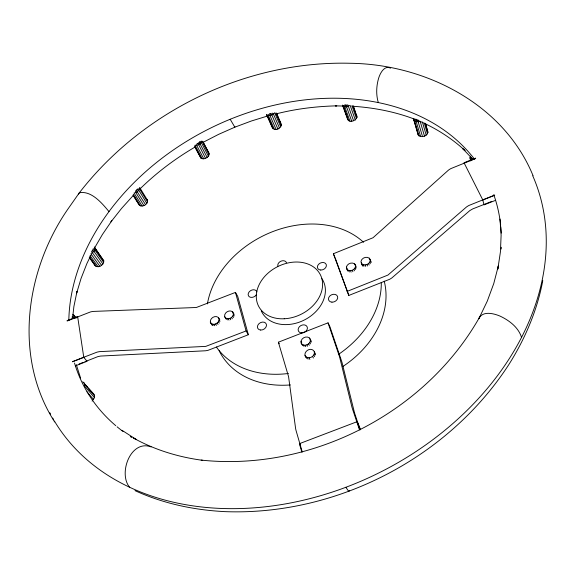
<?xml version="1.0" encoding="UTF-8"?>
<svg xmlns="http://www.w3.org/2000/svg" width="575" height="575" viewBox="0 0 575 575"><rect width="100%" height="100%" fill="white"/><g stroke="black" fill="none" stroke-linecap="round" stroke-linejoin="round"><path stroke-width="0.86" d="M133.026 195.119L139.366 205.253C142.564 207.568 147.926 204.412 147.646 200.524L147.02 199.396M92.122 401.098L94.465 397.677L94.595 395.866L93.955 394.357L82.735 381.728M89.262 257.471L95.285 265.822L96.471 266.592C99.885 267.418 103.982 264.565 103.816 260.928L94.322 247.106L103.816 260.928M84.043 382.713L84.676 384.237L84.539 386.062L94.465 397.677M74.506 318.334L74.649 316.674L74.06 315.308L72.824 314.446M72.392 318.449L72.148 316.789L74.06 315.308L76.188 318.004M234.888 126.629L234.83 127.183L218.608 134.356L203.607 142.061M72.558 318.478L73.88 306.597L77.014 291.374L76.482 293.688L81.046 278.465L86.933 263.472L91.066 254.984M353.632 120.851L347.839 104.923L346.804 105.189L346.553 106.828L351.763 121.318L355.293 119.895L357.053 117.192L353.474 106.152M277.905 129.044L271.263 113.584L270.264 113.843L269.941 115.453L276.108 129.504L277.905 129.044L280.744 126.852L281.276 124.135L276.546 113.174M542.786 280.586C537.266 310.062 525.421 338.007 509.587 363.386L508.393 365.262C447.537 458.555 335.627 516.005 224.394 511.613L222.216 511.477C192.194 509.702 162.387 503.183 134.988 490.626M470.508 156.134L469.998 157.73L470.724 160.914M417.63 132.573L413.475 118.587L418.111 134.802L419.074 135.916C422.223 137.748 427.124 136.038 427.944 132.358L425.565 123.517M361.136 262.847L361.977 264.033C364.859 266.132 369.545 264.27 370.243 260.784L370.07 259.332L369.215 258.153C366.34 256.076 361.682 257.931 360.971 261.402L362.027 265.039M346.545 268.582L347.372 269.776C350.24 271.896 354.904 269.998 355.616 266.534L355.458 265.082L354.624 263.896C351.749 261.798 347.12 263.688 346.394 267.131L347.163 270.034M305.037 355.364L305.85 356.701C309.178 359.627 315.352 356.155 314.309 351.771L313.483 350.441C309.156 346.682 301.846 353.323 306.295 357.743M301.106 342.894L301.911 344.202C305.203 347.056 311.298 343.649 310.292 339.322L309.479 338.014C306.188 335.196 300.136 338.574 301.106 342.894L302.637 345.568M232.767 316.106L233.4 314.575L232.674 311.873C229.533 309.249 223.955 312.52 224.624 316.53L225.314 317.759C227.628 319.729 231.193 318.399 232.767 316.106L233.572 317.465M211.011 323.38C214.144 326.054 219.722 322.719 219.061 318.715L218.378 317.493C215.244 314.848 209.71 318.155 210.335 322.151L212.276 325.4M195.069 147.279L200.934 158.132C204.096 160.238 209.494 157.363 209.092 153.468L202.81 141.378M200.675 141.357L202.026 141.213C201.056 144.009 197.879 145.705 195.004 145.216L202.177 158.765M203.802 158.865L196.65 145.31L197.053 143.678L198.936 142.909L199.999 141.428M143.93 205.642L135.822 192.589L135.499 191.08L137.54 189.024L139.553 188.837L147.588 201.926M101.588 265.377L91.569 251.634L92.762 250.01L94.796 249.859L103.716 262.437M521.525 337.309C518.334 327.283 509.213 320.397 500.027 316.092C493.594 313.375 482.454 310.565 478.831 318.715L487.269 301.163L493.767 283.54L498.317 266.009L497.828 269.086L500.415 251.951L501.113 235.218L499.977 219.039M94.516 248.048L102.4 234.521L111.837 220.714L110.968 221.864L121.555 208.438L133.12 195.622M479.974 316.502C425.823 412.958 311.089 471.773 201.178 460.101M78.581 194.041L79.35 192.783C142.959 110.795 246.531 60.483 350.477 63.279C425.313 64.278 503.736 103.982 533.075 175.742M349.363 490.662L349.018 491.201L348.306 490.813L345.863 487.291M346.804 105.189L345.812 105.146L344.748 106.756L349.988 121.239L351.763 121.318M268.963 114.332L268.23 115.381L274.419 129.418L276.108 129.504M139.969 188.938C156.508 172.716 175.181 158.643 195.184 146.97M472.01 159.987L473.225 159.002L472.621 158.341L470.307 159.261M92.827 249.176L94.911 248.335L93.998 251.433L90.9 253.805L99.885 266.354M415.172 119.406L413.713 119.995L414.69 121.117L419.074 135.916M72.472 317.544L74.649 316.674M67.081 320.649L77.618 316.458L83.778 357.348L87.033 361.294L75.39 365.887M475.69 158.111L464.025 162.747L482.806 199.971L484.021 204.887L495.621 200.316M67.146 321.03L90.491 311.93A15.144 9.667 -9.2 0 1 93.215 311.42L196.334 307.496L235.455 292.409L237.676 296.269L248.335 334.736L208.243 350.247A15.194 9.38 -13.9 0 1 205.57 350.772L100.546 356.062L97.793 356.651L84.892 361.718M475.532 158.585L450.829 168.612A15.575 10.221 -26.7 0 0 448.45 170.143L373.031 237.734L333.371 253.748L348.817 295.435L389.634 279.292A15.403 9.638 -21.6 0 0 391.927 277.869L469.854 210.565L472.779 208.89L491.718 201.423M72.601 361.589L96.974 352.159A15.604 9.538 -9.7 0 1 99.777 351.62L205.778 346.38L246.1 330.948L248.335 334.736M494.737 195.09L468.912 205.469A16.064 10.098 -26.1 0 0 466.44 207.022L387.96 275.058L347.056 291.424M72.479 361.804L83.778 357.348M482.806 199.971L494.464 195.371M79.077 364.011L83.231 362.379M302.256 451.95L296.067 430.596A17.408 2.041 69.4 0 1 295.615 428.569L288.571 376.661L278.379 342.204L328.045 322.848L329.928 326.758L341.55 360.963A15.935 0.949 68.8 0 1 342.06 362.652L354.523 412.893L359.864 428.936M301.839 452.079L299.395 443.684L357.154 421.669L360.36 429.094M267.418 116.064L251.404 120.987L234.83 127.183L230.18 119.262M275.935 113.943C295.787 108.833 316.257 106.368 336.734 105.843L335.318 105.872L343.253 106.03M471.629 157.579L469.998 157.73L470.623 160.217M269.33 113.8L270.264 113.843M352.072 106.21C373.089 107.547 394.004 111.442 413.756 118.867M202.723 460.331C178.487 457.125 154.747 449.916 133.35 437.985L136.218 439.451L122.073 430.344M199.626 142.212L201.343 142.636L208.43 156.228M137.13 189.836L138.805 190.311L146.862 203.392M92.316 250.873L93.998 251.433L102.932 264.004M345.812 105.146L345.022 104.815L343.311 106.145L348.558 120.628L349.988 121.239M413.267 118.507C432.285 126.011 450.045 136.706 465.053 150.643L462.782 148.702L473.074 159.541M266.484 114.511L272.349 127.765L274.419 129.418M151.103 446.912C130.733 439.192 117.925 473.541 129.677 487.327M390.605 68.109C384.344 64.917 380.061 73.406 378.609 78.293C376.316 86.142 375.957 94.674 378.3 102.551M93.955 394.357L88.802 388.851M272.169 113.067L273.412 114.037L279.536 128.11M198.936 142.909L200.078 143.915L207.194 157.493M136.419 190.555L145.576 204.7M426.715 129.842L427.692 130.956M415.905 119.111L416.444 119.722L414.69 121.117L418.183 121.85L420.174 121.347L424.494 136.182M86.969 391.783L93.603 399.517M85.495 384.97L87.702 387.557M84.676 384.237L94.595 395.866M356.026 114.799L356.888 115.848M348.558 120.628L347.702 119.564L342.448 105.088L344.748 106.756L346.553 106.828L350.125 105.376L355.293 119.895M74.427 316.466L75.713 318.018M108.998 211.622C102.077 203.248 91.332 190.375 79.35 192.783L67.562 209.58C25.444 270.782 13.218 357.219 54.647 421.942M89.448 256.853L96.471 266.592M89.686 257.629L95.285 265.822M90.081 255.638L98.088 266.778M95.601 249.845L96.586 251.246M98.569 254.042L100.057 256.141M209.092 153.468L203.306 142.578M210.335 322.151L211.183 323.495M133.314 195.428L138.748 204.118M213.864 324.386L214.705 325.73M212.247 324.163L213.095 325.515M142.162 206.08L134.04 193.035C136.792 192.654 139.847 190.476 139.617 187.421L147.646 200.524M215.603 323.998L216.444 325.342M133.328 194.357L140.559 205.943M217.213 323.071L218.047 324.415M218.435 321.734L219.262 323.085M218.378 317.493L219.894 320.067M219.082 320.21L219.916 321.562M299.395 443.684L300.603 445.668M226.564 318.536L227.384 319.894M224.624 316.53L226.133 319.118M228.189 318.751L229.008 320.11M229.943 318.363L230.755 319.722M231.545 317.436L232.357 318.794M233.4 314.575L234.212 315.941M232.674 311.873L234.176 314.453M278.379 342.204L279.22 343.721M307.251 357.564L308.092 359.152M194.544 146.093L200.934 158.132M305.85 356.701L306.691 358.29M309.027 357.815L309.86 359.404M205.562 158.42L198.03 143.427M303.298 345.043L304.017 346.409M301.005 341.313L301.724 342.686M305.052 345.287L305.771 346.653M306.906 344.892L307.618 346.258M312.584 356.435L313.411 358.024M308.574 343.915L309.285 345.287M313.821 355.019L314.647 356.608M202.026 141.213L209.099 154.812M314.432 353.373L315.251 354.969M309.803 342.513L310.514 343.886M314.309 351.771L315.546 354.164M310.292 339.322L311.355 341.385M309.479 338.014L310.184 339.394M310.407 340.896L311.118 342.276M268.482 117.868L269.517 120.211M270.897 123.33L271.587 124.89M273.103 128.807L266.901 114.777C269.481 116.344 272.902 115 274.642 112.765L280.744 126.852M333.371 253.748L334.794 257.003M276.453 113.699L280.514 123.1M275.942 112.93L281.355 125.458M346.394 267.131L347.02 268.582M347.372 269.776L347.99 271.22M348.752 270.516L349.37 271.968M350.484 270.696L351.095 272.147M352.288 270.286L352.899 271.738M353.898 269.352L354.509 270.803M355.07 268.029L355.673 269.488M355.458 265.082L356.062 266.541M354.624 263.896L355.228 265.355M355.616 266.534L356.22 267.986M361.977 264.033L362.875 266.225M363.378 264.766L363.968 266.232M365.118 264.946L365.707 266.405M366.929 264.536L367.518 265.995M368.546 263.594L369.128 265.061M369.703 262.279L370.293 263.745M370.07 259.332L371.234 262.272M369.215 258.153L369.797 259.627M370.243 260.784L370.825 262.25M335.146 257.823L348.817 295.435M343.174 106.159L347.552 118.227M351.922 105.692L356.493 118.608M353.064 105.879L357.053 117.192M328.045 322.848L339.595 356.931L351.914 407.035A17.487 1.128 69 0 0 352.511 409.019L359.44 429.683M357.154 421.669L359.957 429.971M76.295 364.622L80.572 378.034M420.627 136.57L416.257 121.763L417.306 120.082L418.363 120.125L418.183 121.85L422.532 136.663M422.395 121.993L426.212 135.19M425.342 123.273L427.944 132.358M424.336 123.115L427.419 133.846M235.455 292.409L246.1 330.948M417.874 133.393L418.111 134.802M493.753 194.666A226.607 170.947 -26.9 0 1 500.652 225.069M500.832 226.845A226.607 170.947 -26.9 0 1 501.292 233.112M501.335 247.264A226.607 170.947 -26.9 0 1 501.249 249.025M131.783 437.525A226.607 170.947 -26.9 0 1 130.302 436.562M123.151 431.566A226.607 170.947 -26.9 0 1 117.07 426.787M115.769 425.687A226.607 170.947 -26.9 0 1 74.498 363.012M68.82 320.548A226.607 170.947 -26.9 0 1 232.702 118.249A226.607 170.947 -26.9 0 1 474.504 159.189M532.759 175.849A269.05 203.658 -26.9 0 1 382.591 471.026A269.05 203.658 -26.9 0 1 54.424 421.037M53.547 419.549A269.05 203.658 -26.9 0 1 52.684 418.054M50.622 414.28A269.05 203.658 -26.9 0 1 49.824 412.757M321.899 278.638A34.407 26.493 -26.9 0 1 305.152 319.585A34.407 26.493 -26.9 0 1 261.258 310.816M384.222 281.168A90.009 70.049 -26.9 0 1 342.714 366.584M290.447 384.927A90.009 70.049 -26.9 0 1 219.118 350.664M381.283 282.483A91.296 70.373 -26.9 0 1 338.661 354.265M288.427 373.484A91.296 70.373 -26.9 0 1 216.38 346.991M207.41 303.902A91.296 70.373 -26.9 0 1 272.147 231.847A91.296 70.373 -26.9 0 1 363.529 242.276M277.897 266.124A4.614 3.464 -26.6 0 1 281.125 261.122A4.614 3.464 -26.6 0 1 286.458 262.746M256.321 294.803A4.665 3.529 -29 0 1 249.334 296.779A4.665 3.529 -29 0 1 250.484 290.72A4.665 3.529 -29 0 1 256.874 291.877M284.208 318.773A34.658 26.551 -26.9 0 0 320.419 274.864A34.658 26.551 -26.9 0 0 263.709 277.61A34.658 26.551 -26.9 0 0 284.208 318.773M320.749 270.042A4.686 3.572 -24.6 0 0 326.248 264.536A4.686 3.572 -24.6 0 0 318.679 264.205A4.686 3.572 -24.6 0 0 320.749 270.042M260.662 330.043A4.78 3.709 -29.6 0 0 266.376 324.314A4.78 3.709 -29.6 0 0 258.836 323.811A4.78 3.709 -29.6 0 0 260.662 330.043M301.544 332.954A4.852 3.831 -27.3 0 0 307.273 327.132A4.852 3.831 -27.3 0 0 299.489 326.607A4.852 3.831 -27.3 0 0 301.544 332.954M331.947 302.162A4.808 3.752 -24.6 0 0 337.561 296.456A4.808 3.752 -24.6 0 0 329.77 296.032A4.808 3.752 -24.6 0 0 331.947 302.162"/></g></svg>
